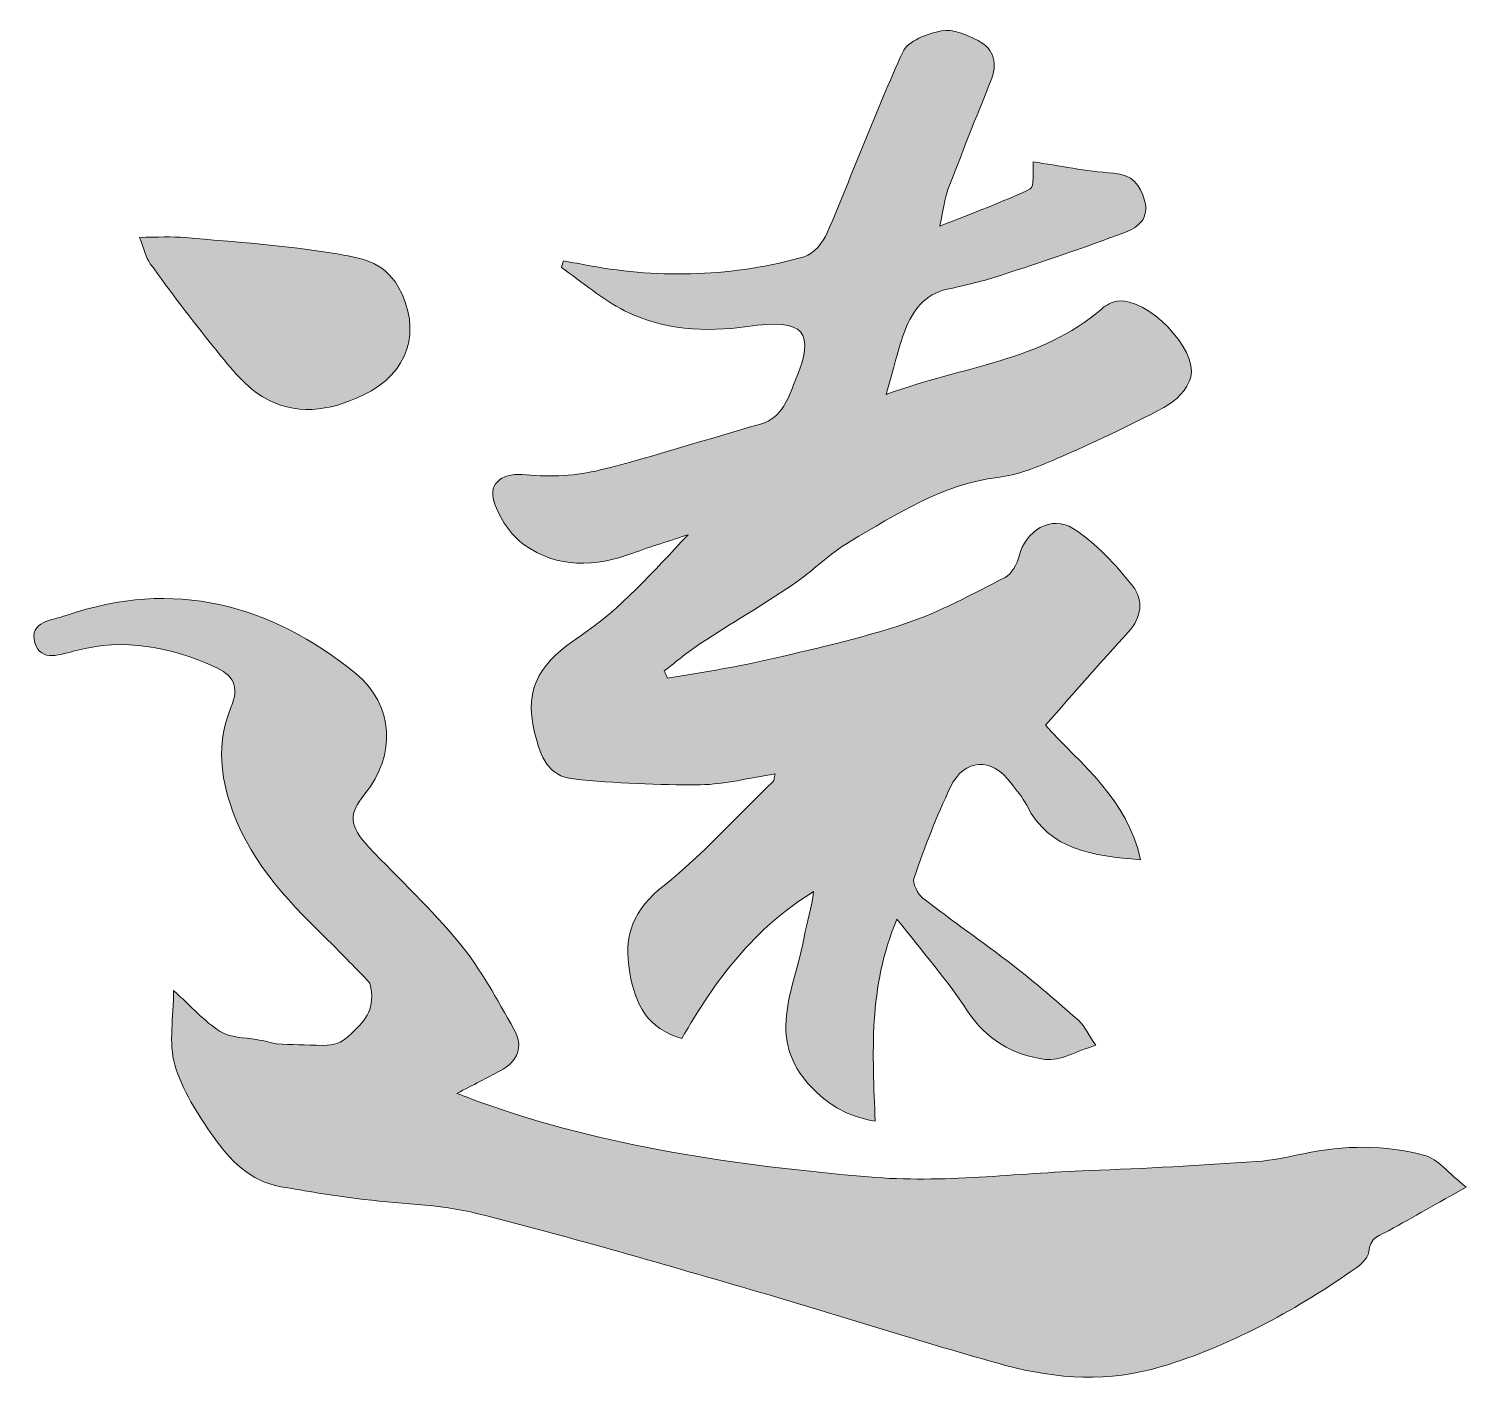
# Model space of a CAD drawing. Header units: inches. Extents: x -3272461 to -2504170, y 403793 to 1071042.
# Drawn here: x -2944894 to -2943698, y 692321 to 693447 of the extents above; entities that cross this region are included whole.
import ezdxf

# ---------------------------------------------------------------- set-up
doc = ezdxf.new("R2010")
doc.units = ezdxf.units.IN
doc.header["$LTSCALE"] = 1000
doc.header["$MEASUREMENT"] = 0
doc.layers.get('0').update_dxf_attribs({"lineweight": 18})

msp = doc.modelspace()

# ---------------------------------------------------------------- hatches: boundary and pattern name
h = msp.add_hatch(color=256)
edge = h.paths.add_edge_path(flags=0)
edge.add_spline(control_points=[(-2944165.2, 693196), (-2944159, 693212.4), (-2944148.9, 693225.8), (-2944130, 693230)], knot_values=[0, 0, 0, 0, 51.218065, 51.218065, 51.218065, 51.218065], weights=[1, 1, 1, 1], degree=3, periodic=0)
edge.add_spline(control_points=[(-2944130, 693230), (-2944115.2, 693233.2), (-2944100.3, 693236.7), (-2944085.9, 693241.4)], knot_values=[0, 0, 0, 0, 45.564726, 45.564726, 45.564726, 45.564726], weights=[1, 1, 1, 1], degree=3, periodic=0)
edge.add_spline(control_points=[(-2944085.9, 693241.4), (-2944051.1, 693252.8), (-2944016.3, 693264.4), (-2943982, 693277.4)], knot_values=[0, 0, 0, 0, 109.994376, 109.994376, 109.994376, 109.994376], weights=[1, 1, 1, 1], degree=3, periodic=0)
edge.add_spline(control_points=[(-2943982, 693277.4), (-2943971.5, 693281.3), (-2943961.7, 693289.4), (-2943966, 693303.7)], knot_values=[0, 0, 0, 0, 34.605464, 34.605464, 34.605464, 34.605464], weights=[1, 1, 1, 1], degree=3, periodic=0)
edge.add_spline(control_points=[(-2943966, 693303.7), (-2943969.7, 693316.6), (-2943976.1, 693325.4), (-2943992.1, 693326.5)], knot_values=[0, 0, 0, 0, 37.511516, 37.511516, 37.511516, 37.511516], weights=[1, 1, 1, 1], degree=3, periodic=0)
edge.add_spline(control_points=[(-2943992.1, 693326.5), (-2944014.7, 693328), (-2944037.2, 693332.7), (-2944058.7, 693335.9)], knot_values=[0, 0, 0, 0, 67.314942, 67.314942, 67.314942, 67.314942], weights=[1, 1, 1, 1], degree=3, periodic=0)
edge.add_spline(control_points=[(-2944058.7, 693335.9), (-2944059.3, 693328.1), (-2944057.6, 693315.1), (-2944061.1, 693313.4)], knot_values=[0, 0, 0, 0, 23.085635, 23.085635, 23.085635, 23.085635], weights=[1, 1, 1, 1], degree=3, periodic=0)
edge.add_spline(control_points=[(-2944061.1, 693313.4), (-2944084, 693302.4), (-2944107.9, 693293.8), (-2944136.4, 693282.5)], knot_values=[0, 0, 0, 0, 81.393183, 81.393183, 81.393183, 81.393183], weights=[1, 1, 1, 1], degree=3, periodic=0)
edge.add_spline(control_points=[(-2944136.4, 693282.5), (-2944133.2, 693297.1), (-2944132.4, 693305.3), (-2944129.6, 693312.8)], knot_values=[0, 0, 0, 0, 31.031593, 31.031593, 31.031593, 31.031593], weights=[1, 1, 1, 1], degree=3, periodic=0)
edge.add_spline(control_points=[(-2944129.6, 693312.8), (-2944118.1, 693342.9), (-2944106.3, 693372.8), (-2944094.1, 693402.7)], knot_values=[0, 0, 0, 0, 96.659971, 96.659971, 96.659971, 96.659971], weights=[1, 1, 1, 1], degree=3, periodic=0)
edge.add_spline(control_points=[(-2944094.1, 693402.7), (-2944088.1, 693417.3), (-2944090.8, 693429.5), (-2944104.4, 693436.7)], knot_values=[0, 0, 0, 0, 39.695113, 39.695113, 39.695113, 39.695113], weights=[1, 1, 1, 1], degree=3, periodic=0)
edge.add_spline(control_points=[(-2944104.4, 693436.7), (-2944113.6, 693441.6), (-2944125.4, 693446.6), (-2944134.9, 693444.9)], knot_values=[0, 0, 0, 0, 32.216004, 32.216004, 32.216004, 32.216004], weights=[1, 1, 1, 1], degree=3, periodic=0)
edge.add_spline(control_points=[(-2944134.9, 693444.9), (-2944146.7, 693442.7), (-2944163, 693436.4), (-2944167.2, 693427.2)], knot_values=[0, 0, 0, 0, 37.854248, 37.854248, 37.854248, 37.854248], weights=[1, 1, 1, 1], degree=3, periodic=0)
edge.add_spline(control_points=[(-2944167.2, 693427.2), (-2944189.7, 693377.8), (-2944208.7, 693326.8), (-2944230, 693276.9)], knot_values=[0, 0, 0, 0, 162.940741, 162.940741, 162.940741, 162.940741], weights=[1, 1, 1, 1], degree=3, periodic=0)
edge.add_spline(control_points=[(-2944230, 693276.9), (-2944233.4, 693268.8), (-2944241.4, 693259.2), (-2944249.1, 693257)], knot_values=[0, 0, 0, 0, 28.311681, 28.311681, 28.311681, 28.311681], weights=[1, 1, 1, 1], degree=3, periodic=0)
edge.add_spline(control_points=[(-2944249.1, 693257), (-2944307.8, 693240.5), (-2944367.4, 693238.5), (-2944427.4, 693249.5)], knot_values=[0, 0, 0, 0, 180.087882, 180.087882, 180.087882, 180.087882], weights=[1, 1, 1, 1], degree=3, periodic=0)
edge.add_spline(control_points=[(-2944427.4, 693249.5), (-2944434.7, 693250.8), (-2944442, 693252.2), (-2944449.4, 693253.6)], knot_values=[0, 0, 0, 0, 22.316623, 22.316623, 22.316623, 22.316623], weights=[1, 1, 1, 1], degree=3, periodic=0)
edge.add_spline(control_points=[(-2944449.4, 693253.6), (-2944449.9, 693251.8), (-2944450.5, 693249.9), (-2944451.1, 693248.1)], knot_values=[0, 0, 0, 0, 5.771272, 5.771272, 5.771272, 5.771272], weights=[1, 1, 1, 1], degree=3, periodic=0)
edge.add_spline(control_points=[(-2944451.1, 693248.1), (-2944433.7, 693235.9), (-2944417.3, 693221.5), (-2944398.5, 693212.1)], knot_values=[0, 0, 0, 0, 63.854733, 63.854733, 63.854733, 63.854733], weights=[1, 1, 1, 1], degree=3, periodic=0)
edge.add_spline(control_points=[(-2944398.5, 693212.1), (-2944366.6, 693196), (-2944331.5, 693194), (-2944296.4, 693198.9)], knot_values=[0, 0, 0, 0, 104.558746, 104.558746, 104.558746, 104.558746], weights=[1, 1, 1, 1], degree=3, periodic=0)
edge.add_spline(control_points=[(-2944296.4, 693198.9), (-2944248.9, 693205.5), (-2944239.1, 693195.5), (-2944256.9, 693153.2)], knot_values=[0, 0, 0, 0, 89.3018, 89.3018, 89.3018, 89.3018], weights=[1, 1, 1, 1], degree=3, periodic=0)
edge.add_spline(control_points=[(-2944256.9, 693153.2), (-2944262.6, 693139.5), (-2944267.1, 693123), (-2944285.5, 693117.8)], knot_values=[0, 0, 0, 0, 47.489668, 47.489668, 47.489668, 47.489668], weights=[1, 1, 1, 1], degree=3, periodic=0)
edge.add_spline(control_points=[(-2944285.5, 693117.8), (-2944330, 693105.3), (-2944374, 693090.8), (-2944418.8, 693079.6)], knot_values=[0, 0, 0, 0, 138.725523, 138.725523, 138.725523, 138.725523], weights=[1, 1, 1, 1], degree=3, periodic=0)
edge.add_spline(control_points=[(-2944418.8, 693079.6), (-2944438.6, 693074.8), (-2944460.2, 693073.4), (-2944480.4, 693075.7)], knot_values=[0, 0, 0, 0, 62.030065, 62.030065, 62.030065, 62.030065], weights=[1, 1, 1, 1], degree=3, periodic=0)
edge.add_spline(control_points=[(-2944480.4, 693075.7), (-2944498.4, 693077.6), (-2944512.7, 693070), (-2944507, 693052.8)], knot_values=[0, 0, 0, 0, 43.65304, 43.65304, 43.65304, 43.65304], weights=[1, 1, 1, 1], degree=3, periodic=0)
edge.add_spline(control_points=[(-2944507, 693052.8), (-2944502.5, 693039.6), (-2944493.3, 693025.4), (-2944482.1, 693017.4)], knot_values=[0, 0, 0, 0, 43.90798, 43.90798, 43.90798, 43.90798], weights=[1, 1, 1, 1], degree=3, periodic=0)
edge.add_spline(control_points=[(-2944482.1, 693017.4), (-2944454.3, 692997.5), (-2944423, 692998.8), (-2944391.6, 693010.4)], knot_values=[0, 0, 0, 0, 94.792275, 94.792275, 94.792275, 94.792275], weights=[1, 1, 1, 1], degree=3, periodic=0)
edge.add_spline(control_points=[(-2944391.6, 693010.4), (-2944376.5, 693016), (-2944361.1, 693020.7), (-2944345.7, 693025.8)], knot_values=[0, 0, 0, 0, 48.425693, 48.425693, 48.425693, 48.425693], weights=[1, 1, 1, 1], degree=3, periodic=0)
edge.add_spline(control_points=[(-2944345.7, 693025.8), (-2944374.6, 692995.3), (-2944402, 692963.9), (-2944435.5, 692941.4)], knot_values=[0, 0, 0, 0, 123.501583, 123.501583, 123.501583, 123.501583], weights=[1, 1, 1, 1], degree=3, periodic=0)
edge.add_spline(control_points=[(-2944435.5, 692941.4), (-2944466.8, 692920.5), (-2944483.1, 692900), (-2944473.4, 692861.2)], knot_values=[0, 0, 0, 0, 96.491121, 96.491121, 96.491121, 96.491121], weights=[1, 1, 1, 1], degree=3, periodic=0)
edge.add_spline(control_points=[(-2944473.4, 692861.2), (-2944468.2, 692840.3), (-2944462.3, 692825.1), (-2944441, 692822.7)], knot_values=[0, 0, 0, 0, 54.486351, 54.486351, 54.486351, 54.486351], weights=[1, 1, 1, 1], degree=3, periodic=0)
edge.add_spline(control_points=[(-2944441, 692822.7), (-2944406.1, 692818.9), (-2944370.7, 692817.5), (-2944335.5, 692817.8)], knot_values=[0, 0, 0, 0, 105.661691, 105.661691, 105.661691, 105.661691], weights=[1, 1, 1, 1], degree=3, periodic=0)
edge.add_spline(control_points=[(-2944335.5, 692817.8), (-2944315.1, 692818), (-2944294.7, 692823.6), (-2944273.4, 692826.8)], knot_values=[0, 0, 0, 0, 62.830699, 62.830699, 62.830699, 62.830699], weights=[1, 1, 1, 1], degree=3, periodic=0)
edge.add_spline(control_points=[(-2944273.4, 692826.8), (-2944274.1, 692823.8), (-2944274, 692821.5), (-2944275.1, 692820.4)], knot_values=[0, 0, 0, 0, 6.68476, 6.68476, 6.68476, 6.68476], weights=[1, 1, 1, 1], degree=3, periodic=0)
edge.add_spline(control_points=[(-2944275.1, 692820.4), (-2944305.1, 692791.3), (-2944333.3, 692760.1), (-2944365.7, 692734.1)], knot_values=[0, 0, 0, 0, 125.23449, 125.23449, 125.23449, 125.23449], weights=[1, 1, 1, 1], degree=3, periodic=0)
edge.add_spline(control_points=[(-2944365.7, 692734.1), (-2944391.1, 692713.8), (-2944399.9, 692693.3), (-2944394.2, 692661.3)], knot_values=[0, 0, 0, 0, 83.048712, 83.048712, 83.048712, 83.048712], weights=[1, 1, 1, 1], degree=3, periodic=0)
edge.add_spline(control_points=[(-2944394.2, 692661.3), (-2944389.4, 692634.7), (-2944380.2, 692615.5), (-2944350.9, 692606.7)], knot_values=[0, 0, 0, 0, 74.265126, 74.265126, 74.265126, 74.265126], weights=[1, 1, 1, 1], degree=3, periodic=0)
edge.add_spline(control_points=[(-2944350.9, 692606.7), (-2944323.8, 692654.6), (-2944290.8, 692698.7), (-2944241.3, 692728.9)], knot_values=[0, 0, 0, 0, 166.01808, 166.01808, 166.01808, 166.01808], weights=[1, 1, 1, 1], degree=3, periodic=0)
edge.add_spline(control_points=[(-2944241.3, 692728.9), (-2944242.7, 692715.8), (-2944247, 692703.5), (-2944249.2, 692690.9)], knot_values=[0, 0, 0, 0, 38.834269, 38.834269, 38.834269, 38.834269], weights=[1, 1, 1, 1], degree=3, periodic=0)
edge.add_spline(control_points=[(-2944249.2, 692690.9), (-2944257.1, 692647.3), (-2944284.1, 692603.8), (-2944238.6, 692561.8)], knot_values=[0, 0, 0, 0, 138.443535, 138.443535, 138.443535, 138.443535], weights=[1, 1, 1, 1], degree=3, periodic=0)
edge.add_spline(control_points=[(-2944238.6, 692561.8), (-2944223.5, 692548), (-2944210.4, 692541.8), (-2944190.1, 692537.9)], knot_values=[0, 0, 0, 0, 54.949852, 54.949852, 54.949852, 54.949852], weights=[1, 1, 1, 1], degree=3, periodic=0)
edge.add_spline(control_points=[(-2944190.1, 692537.9), (-2944192.2, 692593.9), (-2944196.1, 692648.9), (-2944172, 692706.1)], knot_values=[0, 0, 0, 0, 170.750179, 170.750179, 170.750179, 170.750179], weights=[1, 1, 1, 1], degree=3, periodic=0)
edge.add_spline(control_points=[(-2944172, 692706.1), (-2944151, 692679), (-2944130.4, 692656), (-2944113.9, 692630.3)], knot_values=[0, 0, 0, 0, 95.564653, 95.564653, 95.564653, 95.564653], weights=[1, 1, 1, 1], degree=3, periodic=0)
edge.add_spline(control_points=[(-2944113.9, 692630.3), (-2944097.8, 692605.6), (-2944075.4, 692593), (-2944048.6, 692589.4)], knot_values=[0, 0, 0, 0, 79.685179, 79.685179, 79.685179, 79.685179], weights=[1, 1, 1, 1], degree=3, periodic=0)
edge.add_spline(control_points=[(-2944048.6, 692589.4), (-2944036.4, 692587.7), (-2944022.9, 692596.2), (-2944006.7, 692601.1)], knot_values=[0, 0, 0, 0, 43.851146, 43.851146, 43.851146, 43.851146], weights=[1, 1, 1, 1], degree=3, periodic=0)
edge.add_spline(control_points=[(-2944006.7, 692601.1), (-2944012.6, 692609.8), (-2944015.6, 692616.9), (-2944020.8, 692621.6)], knot_values=[0, 0, 0, 0, 24.919164, 24.919164, 24.919164, 24.919164], weights=[1, 1, 1, 1], degree=3, periodic=0)
edge.add_spline(control_points=[(-2944020.8, 692621.6), (-2944038.8, 692637.5), (-2944057, 692653.3), (-2944076, 692668)], knot_values=[0, 0, 0, 0, 72.106112, 72.106112, 72.106112, 72.106112], weights=[1, 1, 1, 1], degree=3, periodic=0)
edge.add_spline(control_points=[(-2944076, 692668), (-2944100.5, 692687), (-2944126.1, 692704.5), (-2944150.5, 692723.6)], knot_values=[0, 0, 0, 0, 92.956996, 92.956996, 92.956996, 92.956996], weights=[1, 1, 1, 1], degree=3, periodic=0)
edge.add_spline(control_points=[(-2944150.5, 692723.6), (-2944154.9, 692727), (-2944159.4, 692736.1), (-2944157.8, 692740.4)], knot_values=[0, 0, 0, 0, 19.17138, 19.17138, 19.17138, 19.17138], weights=[1, 1, 1, 1], degree=3, periodic=0)
edge.add_spline(control_points=[(-2944157.8, 692740.4), (-2944148.8, 692766.1), (-2944139.2, 692791.5), (-2944127.4, 692816)], knot_values=[0, 0, 0, 0, 81.470705, 81.470705, 81.470705, 81.470705], weights=[1, 1, 1, 1], degree=3, periodic=0)
edge.add_spline(control_points=[(-2944127.4, 692816), (-2944115.9, 692840), (-2944093.2, 692840.7), (-2944077.2, 692819.3)], knot_values=[0, 0, 0, 0, 63.705578, 63.705578, 63.705578, 63.705578], weights=[1, 1, 1, 1], degree=3, periodic=0)
edge.add_spline(control_points=[(-2944077.2, 692819.3), (-2944072.6, 692813.2), (-2944067.4, 692807.4), (-2944064.1, 692800.7)], knot_values=[0, 0, 0, 0, 22.797035, 22.797035, 22.797035, 22.797035], weights=[1, 1, 1, 1], degree=3, periodic=0)
edge.add_spline(control_points=[(-2944064.1, 692800.7), (-2944044.7, 692762.8), (-2944009.6, 692759.1), (-2943969.3, 692755.4)], knot_values=[0, 0, 0, 0, 110.710861, 110.710861, 110.710861, 110.710861], weights=[1, 1, 1, 1], degree=3, periodic=0)
edge.add_spline(control_points=[(-2943969.3, 692755.4), (-2943980.4, 692806.3), (-2944018.6, 692834.3), (-2944048.5, 692867.4)], knot_values=[0, 0, 0, 0, 139.305714, 139.305714, 139.305714, 139.305714], weights=[1, 1, 1, 1], degree=3, periodic=0)
edge.add_spline(control_points=[(-2944048.5, 692867.4), (-2944024.7, 692894.2), (-2944002.5, 692919.9), (-2943979.6, 692944.8)], knot_values=[0, 0, 0, 0, 103.56107, 103.56107, 103.56107, 103.56107], weights=[1, 1, 1, 1], degree=3, periodic=0)
edge.add_spline(control_points=[(-2943979.6, 692944.8), (-2943968.2, 692957.1), (-2943966.9, 692971.8), (-2943975.8, 692983)], knot_values=[0, 0, 0, 0, 42.159445, 42.159445, 42.159445, 42.159445], weights=[1, 1, 1, 1], degree=3, periodic=0)
edge.add_spline(control_points=[(-2943975.8, 692983), (-2943990.1, 693000.9), (-2944006.3, 693018.4), (-2944025.2, 693030.8)], knot_values=[0, 0, 0, 0, 69.032252, 69.032252, 69.032252, 69.032252], weights=[1, 1, 1, 1], degree=3, periodic=0)
edge.add_spline(control_points=[(-2944025.2, 693030.8), (-2944043.3, 693042.8), (-2944065.5, 693028.7), (-2944070.4, 693008)], knot_values=[0, 0, 0, 0, 59.379836, 59.379836, 59.379836, 59.379836], weights=[1, 1, 1, 1], degree=3, periodic=0)
edge.add_spline(control_points=[(-2944070.4, 693008), (-2944071.9, 693001.4), (-2944076.6, 692993.2), (-2944082.1, 692990.3)], knot_values=[0, 0, 0, 0, 21.803104, 21.803104, 21.803104, 21.803104], weights=[1, 1, 1, 1], degree=3, periodic=0)
edge.add_spline(control_points=[(-2944082.1, 692990.3), (-2944109.2, 692976.4), (-2944136.2, 692961.5), (-2944164.9, 692951.9)], knot_values=[0, 0, 0, 0, 91.351934, 91.351934, 91.351934, 91.351934], weights=[1, 1, 1, 1], degree=3, periodic=0)
edge.add_spline(control_points=[(-2944164.9, 692951.9), (-2944203.3, 692939.1), (-2944243, 692930.2), (-2944282.4, 692921.1)], knot_values=[0, 0, 0, 0, 121.551509, 121.551509, 121.551509, 121.551509], weights=[1, 1, 1, 1], degree=3, periodic=0)
edge.add_spline(control_points=[(-2944282.4, 692921.1), (-2944308.9, 692914.9), (-2944336, 692911.2), (-2944362.8, 692906.4)], knot_values=[0, 0, 0, 0, 81.676214, 81.676214, 81.676214, 81.676214], weights=[1, 1, 1, 1], degree=3, periodic=0)
edge.add_spline(control_points=[(-2944362.8, 692906.4), (-2944363.7, 692908.4), (-2944364.6, 692910.5), (-2944365.5, 692912.5)], knot_values=[0, 0, 0, 0, 6.752187, 6.752187, 6.752187, 6.752187], weights=[1, 1, 1, 1], degree=3, periodic=0)
edge.add_spline(control_points=[(-2944365.5, 692912.5), (-2944355.4, 692920.3), (-2944345.7, 692928.6), (-2944335, 692935.6)], knot_values=[0, 0, 0, 0, 38.239486, 38.239486, 38.239486, 38.239486], weights=[1, 1, 1, 1], degree=3, periodic=0)
edge.add_spline(control_points=[(-2944335, 692935.6), (-2944309.9, 692952), (-2944284, 692967.1), (-2944259.1, 692983.8)], knot_values=[0, 0, 0, 0, 89.943437, 89.943437, 89.943437, 89.943437], weights=[1, 1, 1, 1], degree=3, periodic=0)
edge.add_spline(control_points=[(-2944259.1, 692983.8), (-2944242.5, 692995.1), (-2944228.2, 693010.1), (-2944210.9, 693020.2)], knot_values=[0, 0, 0, 0, 60.40609, 60.40609, 60.40609, 60.40609], weights=[1, 1, 1, 1], degree=3, periodic=0)
edge.add_spline(control_points=[(-2944210.9, 693020.2), (-2944172.3, 693042.7), (-2944134.7, 693067.8), (-2944088.2, 693073.4)], knot_values=[0, 0, 0, 0, 134.828369, 134.828369, 134.828369, 134.828369], weights=[1, 1, 1, 1], degree=3, periodic=0)
edge.add_spline(control_points=[(-2944088.2, 693073.4), (-2944071.8, 693075.4), (-2944055.5, 693081.9), (-2944040.1, 693088.6)], knot_values=[0, 0, 0, 0, 50.641183, 50.641183, 50.641183, 50.641183], weights=[1, 1, 1, 1], degree=3, periodic=0)
edge.add_spline(control_points=[(-2944040.1, 693088.6), (-2944009.6, 693101.9), (-2943979.3, 693115.9), (-2943949.9, 693131.6)], knot_values=[0, 0, 0, 0, 99.940145, 99.940145, 99.940145, 99.940145], weights=[1, 1, 1, 1], degree=3, periodic=0)
edge.add_spline(control_points=[(-2943949.9, 693131.6), (-2943940.4, 693136.7), (-2943930, 693146.9), (-2943927.6, 693156.8)], knot_values=[0, 0, 0, 0, 34.470565, 34.470565, 34.470565, 34.470565], weights=[1, 1, 1, 1], degree=3, periodic=0)
edge.add_spline(control_points=[(-2943927.6, 693156.8), (-2943921.7, 693180.7), (-2943964.3, 693223.3), (-2943988.7, 693220.1)], knot_values=[0, 0, 0, 0, 96.222997, 96.222997, 96.222997, 96.222997], weights=[1, 1, 1, 1], degree=3, periodic=0)
edge.add_spline(control_points=[(-2943988.7, 693220.1), (-2943993.3, 693219.5), (-2943998.2, 693216.6), (-2944001.8, 693213.5)], knot_values=[0, 0, 0, 0, 14.912026, 14.912026, 14.912026, 14.912026], weights=[1, 1, 1, 1], degree=3, periodic=0)
edge.add_spline(control_points=[(-2944001.8, 693213.5), (-2944052.1, 693169.9), (-2944117.3, 693166), (-2944181, 693142.4)], knot_values=[0, 0, 0, 0, 194.32497, 194.32497, 194.32497, 194.32497], weights=[1, 1, 1, 1], degree=3, periodic=0)
edge.add_spline(control_points=[(-2944181, 693142.4), (-2944174.6, 693164.6), (-2944171, 693180.7), (-2944165.2, 693196)], knot_values=[0, 0, 0, 0, 55.880095, 55.880095, 55.880095, 55.880095], weights=[1, 1, 1, 1], degree=3, periodic=0)
edge = h.paths.add_edge_path(flags=0)
edge.add_spline(control_points=[(-2944615.7, 693142), (-2944578.3, 693159.9), (-2944566.7, 693195.8), (-2944586.8, 693232)], knot_values=[0, 0, 0, 0, 107.801225, 107.801225, 107.801225, 107.801225], weights=[1, 1, 1, 1], degree=3, periodic=0)
edge.add_spline(control_points=[(-2944586.8, 693232), (-2944598.9, 693253.7), (-2944620.4, 693256.5), (-2944639.5, 693259.6)], knot_values=[0, 0, 0, 0, 62.055023, 62.055023, 62.055023, 62.055023], weights=[1, 1, 1, 1], degree=3, periodic=0)
edge.add_spline(control_points=[(-2944639.5, 693259.6), (-2944680.5, 693266.5), (-2944722.1, 693269.1), (-2944763.5, 693272.9)], knot_values=[0, 0, 0, 0, 124.701503, 124.701503, 124.701503, 124.701503], weights=[1, 1, 1, 1], degree=3, periodic=0)
edge.add_spline(control_points=[(-2944763.5, 693272.9), (-2944775.1, 693274), (-2944786.9, 693273.1), (-2944802.1, 693273.1)], knot_values=[0, 0, 0, 0, 38.614831, 38.614831, 38.614831, 38.614831], weights=[1, 1, 1, 1], degree=3, periodic=0)
edge.add_spline(control_points=[(-2944802.1, 693273.1), (-2944798.2, 693263.4), (-2944796.9, 693256.4), (-2944793.1, 693251.2)], knot_values=[0, 0, 0, 0, 23.777546, 23.777546, 23.777546, 23.777546], weights=[1, 1, 1, 1], degree=3, periodic=0)
edge.add_spline(control_points=[(-2944793.1, 693251.2), (-2944776.1, 693227.9), (-2944759, 693204.6), (-2944740.7, 693182.3)], knot_values=[0, 0, 0, 0, 86.584984, 86.584984, 86.584984, 86.584984], weights=[1, 1, 1, 1], degree=3, periodic=0)
edge.add_spline(control_points=[(-2944740.7, 693182.3), (-2944728.4, 693167.3), (-2944716.1, 693150.6), (-2944700.1, 693140.7)], knot_values=[0, 0, 0, 0, 58.36591, 58.36591, 58.36591, 58.36591], weights=[1, 1, 1, 1], degree=3, periodic=0)
edge.add_spline(control_points=[(-2944700.1, 693140.7), (-2944673.1, 693124.2), (-2944644.3, 693128.2), (-2944615.7, 693142)], knot_values=[0, 0, 0, 0, 88.379787, 88.379787, 88.379787, 88.379787], weights=[1, 1, 1, 1], degree=3, periodic=0)
edge = h.paths.add_edge_path(flags=0)
edge.add_spline(control_points=[(-2944614.5, 692810.3), (-2944588.6, 692842.2), (-2944590.2, 692884.3), (-2944622, 692910.2)], knot_values=[0, 0, 0, 0, 112.098403, 112.098403, 112.098403, 112.098403], weights=[1, 1, 1, 1], degree=3, periodic=0)
edge.add_spline(control_points=[(-2944622, 692910.2), (-2944693.4, 692968.3), (-2944773.5, 692989.4), (-2944863.1, 692958.6)], knot_values=[0, 0, 0, 0, 257.938711, 257.938711, 257.938711, 257.938711], weights=[1, 1, 1, 1], degree=3, periodic=0)
edge.add_spline(control_points=[(-2944863.1, 692958.6), (-2944874, 692954.8), (-2944894.2, 692953.6), (-2944889.1, 692935.9)], knot_values=[0, 0, 0, 0, 39.901311, 39.901311, 39.901311, 39.901311], weights=[1, 1, 1, 1], degree=3, periodic=0)
edge.add_spline(control_points=[(-2944889.1, 692935.9), (-2944884.2, 692919.2), (-2944866.9, 692926.4), (-2944854.8, 692929.5)], knot_values=[0, 0, 0, 0, 39.906656, 39.906656, 39.906656, 39.906656], weights=[1, 1, 1, 1], degree=3, periodic=0)
edge.add_spline(control_points=[(-2944854.8, 692929.5), (-2944814.7, 692940), (-2944777, 692932.4), (-2944740.1, 692916.2)], knot_values=[0, 0, 0, 0, 117.810699, 117.810699, 117.810699, 117.810699], weights=[1, 1, 1, 1], degree=3, periodic=0)
edge.add_spline(control_points=[(-2944740.1, 692916.2), (-2944724.3, 692909.3), (-2944718.4, 692899.9), (-2944726, 692882)], knot_values=[0, 0, 0, 0, 42.859218, 42.859218, 42.859218, 42.859218], weights=[1, 1, 1, 1], degree=3, periodic=0)
edge.add_spline(control_points=[(-2944726, 692882), (-2944736.7, 692856.6), (-2944735.5, 692830.1), (-2944727.3, 692803.8)], knot_values=[0, 0, 0, 0, 79.883367, 79.883367, 79.883367, 79.883367], weights=[1, 1, 1, 1], degree=3, periodic=0)
edge.add_spline(control_points=[(-2944727.3, 692803.8), (-2944712.8, 692757.4), (-2944681, 692723.3), (-2944647.2, 692690.5)], knot_values=[0, 0, 0, 0, 140.346525, 140.346525, 140.346525, 140.346525], weights=[1, 1, 1, 1], degree=3, periodic=0)
edge.add_spline(control_points=[(-2944647.2, 692690.5), (-2944635.6, 692679.2), (-2944624.6, 692667.4), (-2944610.4, 692652.9)], knot_values=[0, 0, 0, 0, 52.578677, 52.578677, 52.578677, 52.578677], weights=[1, 1, 1, 1], degree=3, periodic=0)
edge.add_spline(control_points=[(-2944610.4, 692652.9), (-2944605.4, 692631.2), (-2944613.4, 692623), (-2944625.3, 692611.3)], knot_values=[0, 0, 0, 0, 47.073419, 47.073419, 47.073419, 47.073419], weights=[1, 1, 1, 1], degree=3, periodic=0)
edge.add_spline(control_points=[(-2944625.3, 692611.3), (-2944636.6, 692600.9), (-2944638.9, 692602), (-2944649.4, 692600.9)], knot_values=[0, 0, 0, 0, 27.143306, 27.143306, 27.143306, 27.143306], weights=[1, 1, 1, 1], degree=3, periodic=0)
edge.add_spline(control_points=[(-2944649.4, 692600.9), (-2944664.5, 692601.5), (-2944675.5, 692601.7), (-2944688, 692602.2)], knot_values=[0, 0, 0, 0, 38.653325, 38.653325, 38.653325, 38.653325], weights=[1, 1, 1, 1], degree=3, periodic=0)
edge.add_spline(control_points=[(-2944688, 692602.2), (-2944688, 692602.2), (-2944699.6, 692605.2), (-2944704.7, 692605.8)], knot_values=[0, 0, 0, 0, 17.08578, 17.08578, 17.08578, 17.08578], weights=[1, 1, 1, 1], degree=3, periodic=0)
edge.add_spline(control_points=[(-2944704.7, 692605.8), (-2944714.9, 692607.8), (-2944726.8, 692607.2), (-2944734.9, 692612.5)], knot_values=[0, 0, 0, 0, 31.132616, 31.132616, 31.132616, 31.132616], weights=[1, 1, 1, 1], degree=3, periodic=0)
edge.add_spline(control_points=[(-2944734.9, 692612.5), (-2944748.2, 692621.1), (-2944759.1, 692633.5), (-2944773.7, 692646.7)], knot_values=[0, 0, 0, 0, 51.834846, 51.834846, 51.834846, 51.834846], weights=[1, 1, 1, 1], degree=3, periodic=0)
edge.add_spline(control_points=[(-2944773.7, 692646.7), (-2944773.7, 692624.2), (-2944777.9, 692603.2), (-2944772.7, 692584.8)], knot_values=[0, 0, 0, 0, 62.151543, 62.151543, 62.151543, 62.151543], weights=[1, 1, 1, 1], degree=3, periodic=0)
edge.add_spline(control_points=[(-2944772.7, 692584.8), (-2944766.6, 692563.7), (-2944753.7, 692543.9), (-2944740.9, 692525.5)], knot_values=[0, 0, 0, 0, 67.641814, 67.641814, 67.641814, 67.641814], weights=[1, 1, 1, 1], degree=3, periodic=0)
edge.add_spline(control_points=[(-2944740.9, 692525.5), (-2944727.1, 692505.8), (-2944710.2, 692488), (-2944684.4, 692483.5)], knot_values=[0, 0, 0, 0, 72.355395, 72.355395, 72.355395, 72.355395], weights=[1, 1, 1, 1], degree=3, periodic=0)
edge.add_spline(control_points=[(-2944684.4, 692483.5), (-2944663.6, 692479.9), (-2944642.7, 692476.3), (-2944621.8, 692473.6)], knot_values=[0, 0, 0, 0, 63.442265, 63.442265, 63.442265, 63.442265], weights=[1, 1, 1, 1], degree=3, periodic=0)
edge.add_spline(control_points=[(-2944621.8, 692473.6), (-2944588, 692469.3), (-2944553.2, 692469.3), (-2944520.5, 692461)], knot_values=[0, 0, 0, 0, 102.098108, 102.098108, 102.098108, 102.098108], weights=[1, 1, 1, 1], degree=3, periodic=0)
edge.add_spline(control_points=[(-2944520.5, 692461), (-2944442.1, 692441.3), (-2944364.4, 692418.4), (-2944286.7, 692395.9)], knot_values=[0, 0, 0, 0, 242.786488, 242.786488, 242.786488, 242.786488], weights=[1, 1, 1, 1], degree=3, periodic=0)
edge.add_spline(control_points=[(-2944286.7, 692395.9), (-2944218.1, 692376), (-2944150.4, 692353.7), (-2944081.6, 692334.9)], knot_values=[0, 0, 0, 0, 214.001843, 214.001843, 214.001843, 214.001843], weights=[1, 1, 1, 1], degree=3, periodic=0)
edge.add_spline(control_points=[(-2944081.6, 692334.9), (-2944039.1, 692323.3), (-2943995.3, 692320.8), (-2943952.1, 692333.8)], knot_values=[0, 0, 0, 0, 131.196002, 131.196002, 131.196002, 131.196002], weights=[1, 1, 1, 1], degree=3, periodic=0)
edge.add_spline(control_points=[(-2943952.1, 692333.8), (-2943895, 692351), (-2943843.4, 692379.3), (-2943794.4, 692412.9)], knot_values=[0, 0, 0, 0, 177.101159, 177.101159, 177.101159, 177.101159], weights=[1, 1, 1, 1], degree=3, periodic=0)
edge.add_spline(control_points=[(-2943794.4, 692412.9), (-2943788.4, 692417), (-2943779.8, 692423.3), (-2943779.5, 692429.2)], knot_values=[0, 0, 0, 0, 22.723278, 22.723278, 22.723278, 22.723278], weights=[1, 1, 1, 1], degree=3, periodic=0)
edge.add_spline(control_points=[(-2943779.5, 692429.2), (-2943778.7, 692441.5), (-2943770.1, 692442.9), (-2943762.6, 692447.1)], knot_values=[0, 0, 0, 0, 26.375551, 26.375551, 26.375551, 26.375551], weights=[1, 1, 1, 1], degree=3, periodic=0)
edge.add_spline(control_points=[(-2943762.6, 692447.1), (-2943742.7, 692458.2), (-2943722.8, 692469.5), (-2943698.5, 692483.1)], knot_values=[0, 0, 0, 0, 73.517255, 73.517255, 73.517255, 73.517255], weights=[1, 1, 1, 1], degree=3, periodic=0)
edge.add_spline(control_points=[(-2943698.5, 692483.1), (-2943713.5, 692495), (-2943722.1, 692506.5), (-2943733, 692509.5)], knot_values=[0, 0, 0, 0, 43.774862, 43.774862, 43.774862, 43.774862], weights=[1, 1, 1, 1], degree=3, periodic=0)
edge.add_spline(control_points=[(-2943733, 692509.5), (-2943766, 692518.6), (-2943800, 692518), (-2943833.8, 692510.9)], knot_values=[0, 0, 0, 0, 101.779183, 101.779183, 101.779183, 101.779183], weights=[1, 1, 1, 1], degree=3, periodic=0)
edge.add_spline(control_points=[(-2943833.8, 692510.9), (-2943846.8, 692508.2), (-2943859.8, 692505.3), (-2943872.9, 692504.4)], knot_values=[0, 0, 0, 0, 39.689253, 39.689253, 39.689253, 39.689253], weights=[1, 1, 1, 1], degree=3, periodic=0)
edge.add_spline(control_points=[(-2943872.9, 692504.4), (-2943919.4, 692501.4), (-2943965.8, 692498.5), (-2944012.3, 692496.9)], knot_values=[0, 0, 0, 0, 139.607581, 139.607581, 139.607581, 139.607581], weights=[1, 1, 1, 1], degree=3, periodic=0)
edge.add_spline(control_points=[(-2944012.3, 692496.9), (-2944073.3, 692494.7), (-2944133.8, 692486.2), (-2944195.4, 692491.6)], knot_values=[0, 0, 0, 0, 183.375986, 183.375986, 183.375986, 183.375986], weights=[1, 1, 1, 1], degree=3, periodic=0)
edge.add_spline(control_points=[(-2944195.4, 692491.6), (-2944305.6, 692501.2), (-2944414.4, 692516.2), (-2944518.9, 692553.9)], knot_values=[0, 0, 0, 0, 330.391992, 330.391992, 330.391992, 330.391992], weights=[1, 1, 1, 1], degree=3, periodic=0)
edge.add_spline(control_points=[(-2944518.9, 692553.9), (-2944524.9, 692556), (-2944530.8, 692558.4), (-2944538, 692561.1)], knot_values=[0, 0, 0, 0, 20.364919, 20.364919, 20.364919, 20.364919], weights=[1, 1, 1, 1], degree=3, periodic=0)
edge.add_spline(control_points=[(-2944538, 692561.1), (-2944524.3, 692568.2), (-2944513.1, 692573.9), (-2944502.1, 692579.8)], knot_values=[0, 0, 0, 0, 40.420343, 40.420343, 40.420343, 40.420343], weights=[1, 1, 1, 1], degree=3, periodic=0)
edge.add_spline(control_points=[(-2944502.1, 692579.8), (-2944487.3, 692587.7), (-2944482.3, 692600.1), (-2944490.6, 692614.6)], knot_values=[0, 0, 0, 0, 41.988177, 41.988177, 41.988177, 41.988177], weights=[1, 1, 1, 1], degree=3, periodic=0)
edge.add_spline(control_points=[(-2944490.6, 692614.6), (-2944504.6, 692639.1), (-2944518.1, 692664.4), (-2944535.8, 692686)], knot_values=[0, 0, 0, 0, 84.568592, 84.568592, 84.568592, 84.568592], weights=[1, 1, 1, 1], degree=3, periodic=0)
edge.add_spline(control_points=[(-2944535.8, 692686), (-2944558.9, 692714.3), (-2944586.2, 692739.2), (-2944611.2, 692766)], knot_values=[0, 0, 0, 0, 110.023734, 110.023734, 110.023734, 110.023734], weights=[1, 1, 1, 1], degree=3, periodic=0)
edge.add_spline(control_points=[(-2944611.2, 692766), (-2944628, 692783.9), (-2944628.3, 692793.4), (-2944614.5, 692810.3)], knot_values=[0, 0, 0, 0, 51.054795, 51.054795, 51.054795, 51.054795], weights=[1, 1, 1, 1], degree=3, periodic=0)

# ---------------------------------------------------------------- linework, layer by layer
for points in [[(-2944167.2, 693427.2), (-2944163, 693436.4), (-2944146.7, 693442.7), (-2944134.9, 693444.9)], [(-2944134.9, 693444.9), (-2944125.4, 693446.6), (-2944113.6, 693441.6), (-2944104.4, 693436.7)], [(-2944104.4, 693436.7), (-2944090.8, 693429.5), (-2944088.1, 693417.3), (-2944094.1, 693402.7)], [(-2944230, 693276.9), (-2944208.7, 693326.8), (-2944189.7, 693377.8), (-2944167.2, 693427.2)], [(-2944094.1, 693402.7), (-2944106.3, 693372.8), (-2944118.1, 693342.9), (-2944129.6, 693312.8)], [(-2944061.1, 693313.4), (-2944057.6, 693315.1), (-2944059.3, 693328.1), (-2944058.7, 693335.9)], [(-2944058.7, 693335.9), (-2944037.2, 693332.7), (-2944014.7, 693328), (-2943992.1, 693326.5)], [(-2943992.1, 693326.5), (-2943976.1, 693325.4), (-2943969.7, 693316.6), (-2943966, 693303.7)], [(-2944136.4, 693282.5), (-2944107.9, 693293.8), (-2944084, 693302.4), (-2944061.1, 693313.4)], [(-2944129.6, 693312.8), (-2944132.4, 693305.3), (-2944133.2, 693297.1), (-2944136.4, 693282.5)], [(-2943966, 693303.7), (-2943961.7, 693289.4), (-2943971.5, 693281.3), (-2943982, 693277.4)], [(-2944249.1, 693257), (-2944241.4, 693259.2), (-2944233.4, 693268.8), (-2944230, 693276.9)], [(-2943982, 693277.4), (-2944016.3, 693264.4), (-2944051.1, 693252.8), (-2944085.9, 693241.4)], [(-2944802.1, 693273.1), (-2944786.9, 693273.1), (-2944775.1, 693274), (-2944763.5, 693272.9)], [(-2944793.1, 693251.2), (-2944796.9, 693256.4), (-2944798.2, 693263.4), (-2944802.1, 693273.1)], [(-2944763.5, 693272.9), (-2944722.1, 693269.1), (-2944680.5, 693266.5), (-2944639.5, 693259.6)], [(-2944639.5, 693259.6), (-2944620.4, 693256.5), (-2944598.9, 693253.7), (-2944586.8, 693232)], [(-2944451.1, 693248.1), (-2944450.5, 693249.9), (-2944449.9, 693251.8), (-2944449.4, 693253.6)], [(-2944449.4, 693253.6), (-2944442, 693252.2), (-2944434.7, 693250.8), (-2944427.4, 693249.5)], [(-2944427.4, 693249.5), (-2944367.4, 693238.5), (-2944307.8, 693240.5), (-2944249.1, 693257)], [(-2944740.7, 693182.3), (-2944759, 693204.6), (-2944776.1, 693227.9), (-2944793.1, 693251.2)], [(-2944398.5, 693212.1), (-2944417.3, 693221.5), (-2944433.7, 693235.9), (-2944451.1, 693248.1)], [(-2944085.9, 693241.4), (-2944100.3, 693236.7), (-2944115.2, 693233.2), (-2944130, 693230)], [(-2944586.8, 693232), (-2944566.7, 693195.8), (-2944578.3, 693159.9), (-2944615.7, 693142)], [(-2944130, 693230), (-2944148.9, 693225.8), (-2944159, 693212.4), (-2944165.2, 693196)], [(-2944001.8, 693213.5), (-2943998.2, 693216.6), (-2943993.3, 693219.5), (-2943988.7, 693220.1)], [(-2943988.7, 693220.1), (-2943964.3, 693223.3), (-2943921.7, 693180.7), (-2943927.6, 693156.8)], [(-2944296.4, 693198.9), (-2944331.5, 693194), (-2944366.6, 693196), (-2944398.5, 693212.1)], [(-2944181, 693142.4), (-2944117.3, 693166), (-2944052.1, 693169.9), (-2944001.8, 693213.5)], [(-2944256.9, 693153.2), (-2944239.1, 693195.5), (-2944248.9, 693205.5), (-2944296.4, 693198.9)], [(-2944165.2, 693196), (-2944171, 693180.7), (-2944174.6, 693164.6), (-2944181, 693142.4)], [(-2944700.1, 693140.7), (-2944716.1, 693150.6), (-2944728.4, 693167.3), (-2944740.7, 693182.3)], [(-2944285.5, 693117.8), (-2944267.1, 693123), (-2944262.6, 693139.5), (-2944256.9, 693153.2)], [(-2943927.6, 693156.8), (-2943930, 693146.9), (-2943940.4, 693136.7), (-2943949.9, 693131.6)], [(-2944615.7, 693142), (-2944644.3, 693128.2), (-2944673.1, 693124.2), (-2944700.1, 693140.7)], [(-2943949.9, 693131.6), (-2943979.3, 693115.9), (-2944009.6, 693101.9), (-2944040.1, 693088.6)], [(-2944418.8, 693079.6), (-2944374, 693090.8), (-2944330, 693105.3), (-2944285.5, 693117.8)], [(-2944040.1, 693088.6), (-2944055.5, 693081.9), (-2944071.8, 693075.4), (-2944088.2, 693073.4)], [(-2944507, 693052.8), (-2944512.7, 693070), (-2944498.4, 693077.6), (-2944480.4, 693075.7)], [(-2944480.4, 693075.7), (-2944460.2, 693073.4), (-2944438.6, 693074.8), (-2944418.8, 693079.6)], [(-2944088.2, 693073.4), (-2944134.7, 693067.8), (-2944172.3, 693042.7), (-2944210.9, 693020.2)], [(-2944482.1, 693017.4), (-2944493.3, 693025.4), (-2944502.5, 693039.6), (-2944507, 693052.8)], [(-2944435.5, 692941.4), (-2944402, 692963.9), (-2944374.6, 692995.3), (-2944345.7, 693025.8)], [(-2944345.7, 693025.8), (-2944361.1, 693020.7), (-2944376.5, 693016), (-2944391.6, 693010.4)], [(-2944070.4, 693008), (-2944065.5, 693028.7), (-2944043.3, 693042.8), (-2944025.2, 693030.8)], [(-2944025.2, 693030.8), (-2944006.3, 693018.4), (-2943990.1, 693000.9), (-2943975.8, 692983)], [(-2944391.6, 693010.4), (-2944423, 692998.8), (-2944454.3, 692997.5), (-2944482.1, 693017.4)], [(-2944210.9, 693020.2), (-2944228.2, 693010.1), (-2944242.5, 692995.1), (-2944259.1, 692983.8)], [(-2944082.1, 692990.3), (-2944076.6, 692993.2), (-2944071.9, 693001.4), (-2944070.4, 693008)], [(-2944164.9, 692951.9), (-2944136.2, 692961.5), (-2944109.2, 692976.4), (-2944082.1, 692990.3)], [(-2944259.1, 692983.8), (-2944284, 692967.1), (-2944309.9, 692952), (-2944335, 692935.6)], [(-2943975.8, 692983), (-2943966.9, 692971.8), (-2943968.2, 692957.1), (-2943979.6, 692944.8)], [(-2944622, 692910.2), (-2944693.4, 692968.3), (-2944773.5, 692989.4), (-2944863.1, 692958.6)], [(-2944863.1, 692958.6), (-2944874, 692954.8), (-2944894.2, 692953.6), (-2944889.1, 692935.9)], [(-2944282.4, 692921.1), (-2944243, 692930.2), (-2944203.3, 692939.1), (-2944164.9, 692951.9)], [(-2943979.6, 692944.8), (-2944002.5, 692919.9), (-2944024.7, 692894.2), (-2944048.5, 692867.4)], [(-2944889.1, 692935.9), (-2944884.2, 692919.2), (-2944866.9, 692926.4), (-2944854.8, 692929.5)], [(-2944854.8, 692929.5), (-2944814.7, 692940), (-2944777, 692932.4), (-2944740.1, 692916.2)], [(-2944473.4, 692861.2), (-2944483.1, 692900), (-2944466.8, 692920.5), (-2944435.5, 692941.4)], [(-2944335, 692935.6), (-2944345.7, 692928.6), (-2944355.4, 692920.3), (-2944365.5, 692912.5)], [(-2944362.8, 692906.4), (-2944336, 692911.2), (-2944308.9, 692914.9), (-2944282.4, 692921.1)], [(-2944740.1, 692916.2), (-2944724.3, 692909.3), (-2944718.4, 692899.9), (-2944726, 692882)], [(-2944614.5, 692810.3), (-2944588.6, 692842.2), (-2944590.2, 692884.3), (-2944622, 692910.2)], [(-2944365.5, 692912.5), (-2944364.6, 692910.5), (-2944363.7, 692908.4), (-2944362.8, 692906.4)], [(-2944726, 692882), (-2944736.7, 692856.6), (-2944735.5, 692830.1), (-2944727.3, 692803.8)], [(-2944441, 692822.7), (-2944462.3, 692825.1), (-2944468.2, 692840.3), (-2944473.4, 692861.2)], [(-2944048.5, 692867.4), (-2944018.6, 692834.3), (-2943980.4, 692806.3), (-2943969.3, 692755.4)], [(-2944077.2, 692819.3), (-2944093.2, 692840.7), (-2944115.9, 692840), (-2944127.4, 692816)], [(-2944335.5, 692817.8), (-2944370.7, 692817.5), (-2944406.1, 692818.9), (-2944441, 692822.7)], [(-2944273.4, 692826.8), (-2944294.7, 692823.6), (-2944315.1, 692818), (-2944335.5, 692817.8)], [(-2944275.1, 692820.4), (-2944274, 692821.5), (-2944274.1, 692823.8), (-2944273.4, 692826.8)], [(-2944611.2, 692766), (-2944628, 692783.9), (-2944628.3, 692793.4), (-2944614.5, 692810.3)], [(-2944365.7, 692734.1), (-2944333.3, 692760.1), (-2944305.1, 692791.3), (-2944275.1, 692820.4)], [(-2944127.4, 692816), (-2944139.2, 692791.5), (-2944148.8, 692766.1), (-2944157.8, 692740.4)], [(-2944064.1, 692800.7), (-2944067.4, 692807.4), (-2944072.6, 692813.2), (-2944077.2, 692819.3)], [(-2944727.3, 692803.8), (-2944712.8, 692757.4), (-2944681, 692723.3), (-2944647.2, 692690.5)], [(-2943969.3, 692755.4), (-2944009.6, 692759.1), (-2944044.7, 692762.8), (-2944064.1, 692800.7)], [(-2944535.8, 692686), (-2944558.9, 692714.3), (-2944586.2, 692739.2), (-2944611.2, 692766)], [(-2944157.8, 692740.4), (-2944159.4, 692736.1), (-2944154.9, 692727), (-2944150.5, 692723.6)], [(-2944394.2, 692661.3), (-2944399.9, 692693.3), (-2944391.1, 692713.8), (-2944365.7, 692734.1)], [(-2944241.3, 692728.9), (-2944290.8, 692698.7), (-2944323.8, 692654.6), (-2944350.9, 692606.7)], [(-2944249.2, 692690.9), (-2944247, 692703.5), (-2944242.7, 692715.8), (-2944241.3, 692728.9)], [(-2944150.5, 692723.6), (-2944126.1, 692704.5), (-2944100.5, 692687), (-2944076, 692668)], [(-2944172, 692706.1), (-2944196.1, 692648.9), (-2944192.2, 692593.9), (-2944190.1, 692537.9)], [(-2944113.9, 692630.3), (-2944130.4, 692656), (-2944151, 692679), (-2944172, 692706.1)], [(-2944238.6, 692561.8), (-2944284.1, 692603.8), (-2944257.1, 692647.3), (-2944249.2, 692690.9)], [(-2944647.2, 692690.5), (-2944635.6, 692679.2), (-2944624.6, 692667.4), (-2944610.4, 692652.9)], [(-2944490.6, 692614.6), (-2944504.6, 692639.1), (-2944518.1, 692664.4), (-2944535.8, 692686)], [(-2944076, 692668), (-2944057, 692653.3), (-2944038.8, 692637.5), (-2944020.8, 692621.6)], [(-2944350.9, 692606.7), (-2944380.2, 692615.5), (-2944389.4, 692634.7), (-2944394.2, 692661.3)], [(-2944773.7, 692646.7), (-2944773.7, 692624.2), (-2944777.9, 692603.2), (-2944772.7, 692584.8)], [(-2944734.9, 692612.5), (-2944748.2, 692621.1), (-2944759.1, 692633.5), (-2944773.7, 692646.7)], [(-2944610.4, 692652.9), (-2944605.4, 692631.2), (-2944613.4, 692623), (-2944625.3, 692611.3)], [(-2944048.6, 692589.4), (-2944075.4, 692593), (-2944097.8, 692605.6), (-2944113.9, 692630.3)], [(-2944020.8, 692621.6), (-2944015.6, 692616.9), (-2944012.6, 692609.8), (-2944006.7, 692601.1)], [(-2944704.7, 692605.8), (-2944714.9, 692607.8), (-2944726.8, 692607.2), (-2944734.9, 692612.5)], [(-2944625.3, 692611.3), (-2944636.6, 692600.9), (-2944638.9, 692602), (-2944649.4, 692600.9)], [(-2944502.1, 692579.8), (-2944487.3, 692587.7), (-2944482.3, 692600.1), (-2944490.6, 692614.6)], [(-2944688, 692602.2), (-2944688, 692602.2), (-2944699.6, 692605.2), (-2944704.7, 692605.8)], [(-2944649.4, 692600.9), (-2944664.5, 692601.5), (-2944675.5, 692601.7), (-2944688, 692602.2)], [(-2944006.7, 692601.1), (-2944022.9, 692596.2), (-2944036.4, 692587.7), (-2944048.6, 692589.4)], [(-2944772.7, 692584.8), (-2944766.6, 692563.7), (-2944753.7, 692543.9), (-2944740.9, 692525.5)], [(-2944538, 692561.1), (-2944524.3, 692568.2), (-2944513.1, 692573.9), (-2944502.1, 692579.8)], [(-2944518.9, 692553.9), (-2944524.9, 692556), (-2944530.8, 692558.4), (-2944538, 692561.1)], [(-2944190.1, 692537.9), (-2944210.4, 692541.8), (-2944223.5, 692548), (-2944238.6, 692561.8)], [(-2944195.4, 692491.6), (-2944305.6, 692501.2), (-2944414.4, 692516.2), (-2944518.9, 692553.9)], [(-2944740.9, 692525.5), (-2944727.1, 692505.8), (-2944710.2, 692488), (-2944684.4, 692483.5)], [(-2943733, 692509.5), (-2943766, 692518.6), (-2943800, 692518), (-2943833.8, 692510.9)], [(-2943872.9, 692504.4), (-2943919.4, 692501.4), (-2943965.8, 692498.5), (-2944012.3, 692496.9)], [(-2943833.8, 692510.9), (-2943846.8, 692508.2), (-2943859.8, 692505.3), (-2943872.9, 692504.4)], [(-2943698.5, 692483.1), (-2943713.5, 692495), (-2943722.1, 692506.5), (-2943733, 692509.5)], [(-2944012.3, 692496.9), (-2944073.3, 692494.7), (-2944133.8, 692486.2), (-2944195.4, 692491.6)], [(-2944684.4, 692483.5), (-2944663.6, 692479.9), (-2944642.7, 692476.3), (-2944621.8, 692473.6)], [(-2943762.6, 692447.1), (-2943742.7, 692458.2), (-2943722.8, 692469.5), (-2943698.5, 692483.1)], [(-2944621.8, 692473.6), (-2944588, 692469.3), (-2944553.2, 692469.3), (-2944520.5, 692461)], [(-2944520.5, 692461), (-2944442.1, 692441.3), (-2944364.4, 692418.4), (-2944286.7, 692395.9)], [(-2943779.5, 692429.2), (-2943778.7, 692441.5), (-2943770.1, 692442.9), (-2943762.6, 692447.1)], [(-2943794.4, 692412.9), (-2943788.4, 692417), (-2943779.8, 692423.3), (-2943779.5, 692429.2)], [(-2943952.1, 692333.8), (-2943895, 692351), (-2943843.4, 692379.3), (-2943794.4, 692412.9)], [(-2944286.7, 692395.9), (-2944218.1, 692376), (-2944150.4, 692353.7), (-2944081.6, 692334.9)], [(-2944081.6, 692334.9), (-2944039.1, 692323.3), (-2943995.3, 692320.8), (-2943952.1, 692333.8)]]:
    msp.add_open_spline(points, degree=3)

doc.saveas('drawing.dxf')
